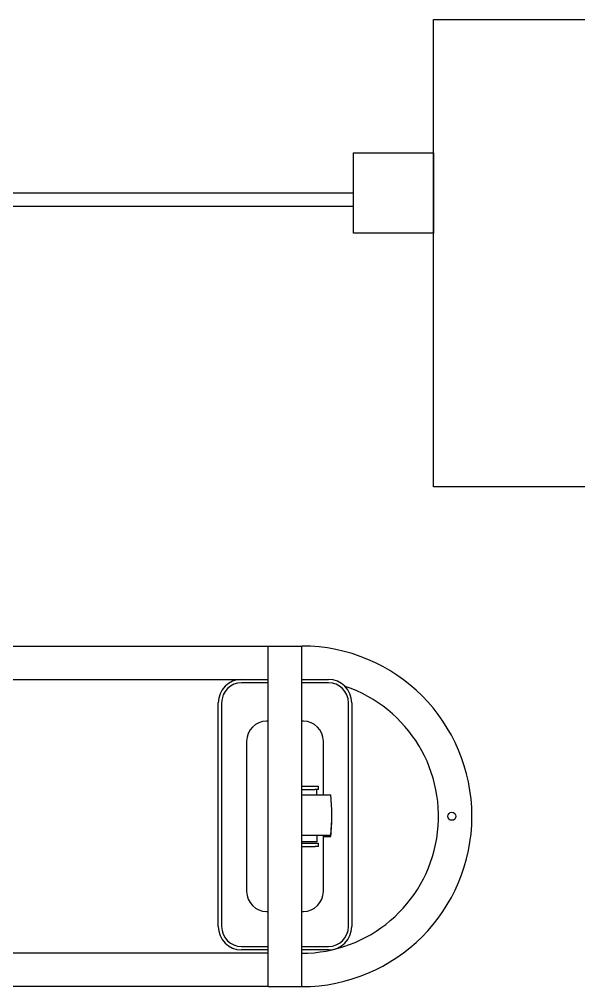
# Model space of a CAD drawing. Header units: millimetres. Extents: x -396 to 32754, y 354 to 22128.
# Drawn here: x 6983 to 7821, y 6781 to 8229 of the extents above; entities that cross this region are included whole.
import ezdxf

# ---------------------------------------------------------------- set-up
doc = ezdxf.new("R2010")
doc.units = ezdxf.units.MM
for name, color, linetype in [('equipments', 250, 'Continuous'), ('furniture', 26, 'Continuous'), ('glass', 7, 'Continuous'), ('walls', 5, 'Continuous')]:
    doc.layers.add(name, color=color, linetype=linetype)

# ---------------------------------------------------------------- blocks, each defined once
blk = doc.blocks.new('Fit26')
at = {"layer": 'equipments'}
for p, q in [((316.4, 1308), (755, 1308)), ((755, 798), (755, 1308)), ((755, 1308), (805, 1308)), ((805, 798), (805, 1308)), ((319.2, 1258), (715, 1258)), ((715, 1258), (755, 1258)), ((755, 1253), (715, 1253)), ((805, 1258), (845, 1258)), ((845, 1253), (805, 1253)), ((680, 888), (680, 1223)), ((685, 1223), (685, 888)), ((875, 888), (875, 1223)), ((880, 1223), (880, 888)), ((755, 1195.5), (752.5, 1195.5)), ((807.5, 1195.5), (805, 1195.5)), ((722.5, 1165.5), (722.5, 940.5)), ((837.5, 1085), (837.5, 1165.5)), ((805, 1098), (825, 1098)), ((805, 1093), (825, 1093)), ((825, 1098), (830, 1098)), ((830, 1093), (825, 1093)), ((827.5, 1085), (827.5, 1093)), ((830, 1093), (830, 1098)), ((805, 1085), (848.5, 1085)), ((805, 1025), (848.5, 1025)), ((827.5, 1015), (805, 1015)), ((827.5, 1025), (827.5, 1015)), ((837.5, 940.5), (837.5, 1025)), ((837.5, 1023), (848.5, 1023)), ((805, 1013), (825, 1013)), ((805, 1008), (825, 1008)), ((825, 1013), (830, 1013)), ((830, 1008), (825, 1008)), ((830, 1008), (830, 1013)), ((752.5, 910.5), (755, 910.5)), ((805, 910.5), (807.5, 910.5)), ((715, 858), (755, 858)), ((805, 858), (845, 858)), ((755, 848), (45, 848)), ((755, 853), (715, 853)), ((845, 853), (805, 853)), ((755, 798), (248, 798)), ((755, 798), (805, 798))]:
    blk.add_line(p, q, dxfattribs=at)
blk.add_circle((1030, 1053), 6, dxfattribs=at)
for centre, radius, start, end in [((805, 1053), 255, 270, 90), ((715, 1223), 35, 90, 180), ((715, 1223), 30, 90, 180), ((805, 1053), 205, 270, 71.483), ((845, 1223), 35, 0, 90), ((845, 1223), 30, 0, 90), ((752.5, 1165.5), 30, 90, 180), ((807.5, 1165.5), 30, 0, 90), ((600.3, 1055), 250, 353.1079, 6.8921), ((600.3, 1053), 250, 353.1079, 0.2292), ((752.5, 940.5), 30, 180, 270), ((807.5, 940.5), 30, 270, 0), ((715, 888), 35, 180, 270), ((715, 888), 30, 180, 270), ((845, 888), 30, 270, 0), ((845, 888), 35, 270, 0)]:
    blk.add_arc(centre, radius, start, end, dxfattribs=at)

msp = doc.modelspace()

# ---------------------------------------------------------------- linework, layer by layer
at = {"layer": 'glass', "color": 250}
for p, q in [((7483.6, 7969), (5808.6, 7969)), ((7483.6, 7949), (5808.6, 7949))]:
    msp.add_line(p, q, dxfattribs=at)
msp.add_lwpolyline([(7483.6, 7909), (7483.6, 8029), (7603.6, 8029), (7603.6, 7909)], close=True, dxfattribs=at)
at = {"layer": 'walls'}
msp.add_lwpolyline([(7603.6, 8229), (8303.6, 8229), (8303.6, 7529), (7603.6, 7529)], close=True, dxfattribs=at)

# ---------------------------------------------------------------- block references
at = {"layer": 'furniture'}
msp.add_blockref('Fit26', (6601.1, 5982.8), dxfattribs=at)

doc.saveas('drawing.dxf')
